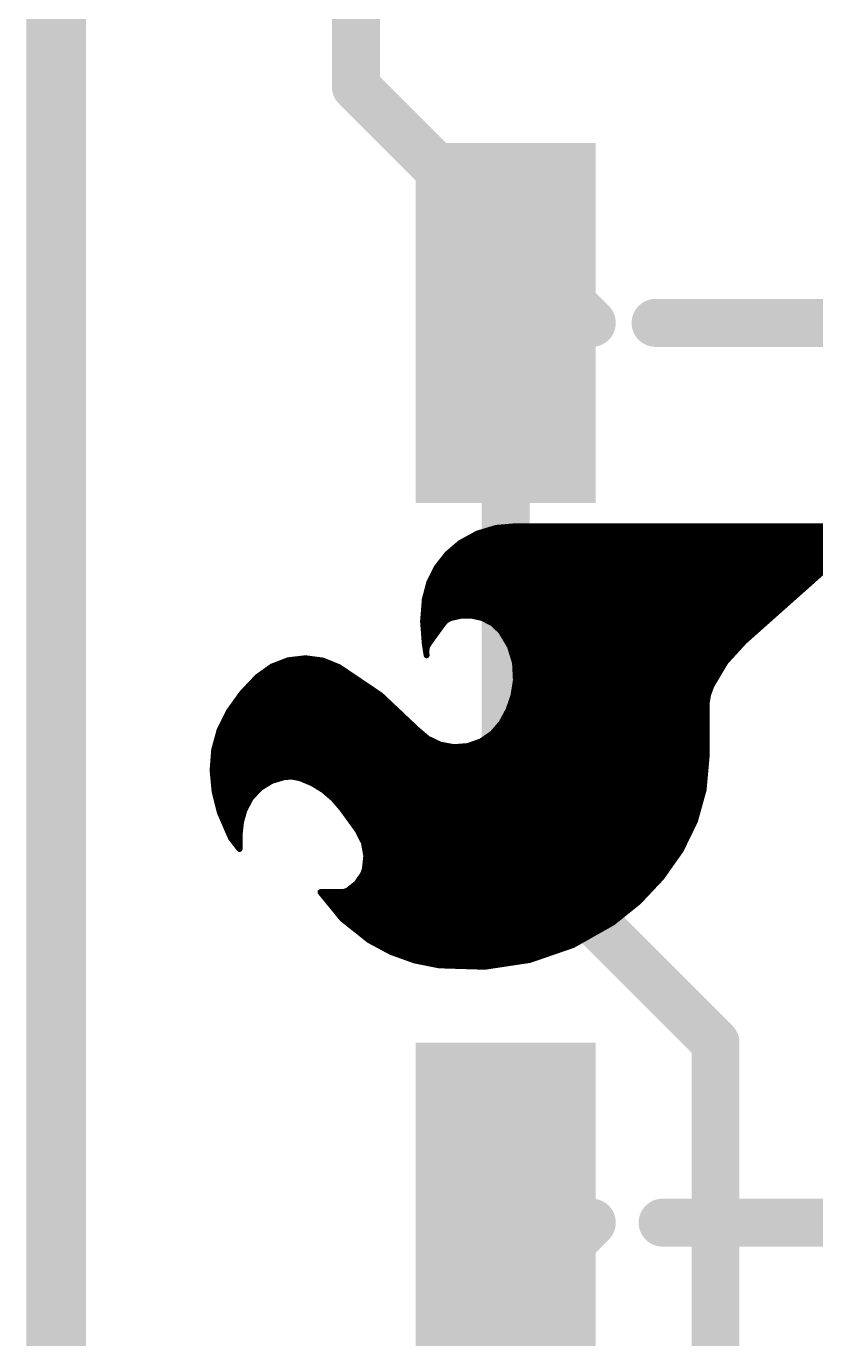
# Model space of a CAD drawing. Extents: x -3.8 to 20.4, y -11.4 to 31.9.
# Drawn here: x -0.13 to 3.22, y 14.75 to 20.31 of the extents above; entities that cross this region are included whole.
import ezdxf

# ---------------------------------------------------------------- set-up
doc = ezdxf.new("R2010")
doc.units = 0
for name, color, linetype in [('1', 12, 'CONTINUOUS'), ('16', 132, 'CONTINUOUS'), ('20', 53, 'CONTINUOUS'), ('21', 41, 'CONTINUOUS'), ('22', 40, 'CONTINUOUS'), ('51', 53, 'CONTINUOUS')]:
    doc.layers.add(name, color=color, linetype=linetype)

# ---------------------------------------------------------------- blocks, each defined once
blk = doc.blocks.new('RECT')
blk.add_solid([(-0.5, -0.5), (0.5, -0.5), (-0.5, 0.5), (0.5, 0.5)])

msp = doc.modelspace()

# ---------------------------------------------------------------- linework, layer by layer
at = {"layer": '1', "const_width": 0.2032}
for points in [[(0, 0), (0, 31.75)], [(1.905, 16.891), (1.905, 19.05)], [(2.794, 16.002), (1.905, 16.891)], [(2.794, 14.224), (2.794, 16.002)]]:
    msp.add_lwpolyline(points, dxfattribs=at)
at = {"layer": '1', "const_width": 0.1016}
for points in [[(1.9558, 19.05, 1), (1.8542, 19.05)], [(1.9409, 16.9269, 1), (1.8691, 16.8551)], [(1.8542, 16.891, 1), (1.9558, 16.891)], [(2.8448, 16.002, 1), (2.7432, 16.002)], [(2.7581, 15.9661, 1), (2.8299, 16.0379)]]:
    msp.add_lwpolyline(points, format="xyb", dxfattribs=at)
at = {"layer": '16', "const_width": 0.2032}
msp.add_lwpolyline([(0, 0), (0, 31.75)], dxfattribs=at)
at = {"layer": '20', "const_width": 0.254}
msp.add_lwpolyline([(0, 31.75), (0, 0)], dxfattribs=at)
at = {"layer": '21', "const_width": 0.2032}
for points in [[(1.27, 20.05), (1.27, 23.13)], [(5.05, 19.05), (2.54, 19.05)], [(2.57, 15.24), (5.05, 15.24)]]:
    msp.add_lwpolyline(points, dxfattribs=at)
at = {"layer": '21'}
for points, const_width in [([(3.81, 20.32, 1), (3.81, 22.86, 1), (3.81, 20.32)], 0.2032), ([(1.2192, 20.05, 1), (1.3208, 20.05)], 0.1016), ([(2.54, 19.1008, 1), (2.54, 18.9992)], 0.1016), ([(2.57, 15.2908, 1), (2.57, 15.1892)], 0.1016)]:
    msp.add_lwpolyline(points, format="xyb", dxfattribs=dict(at, const_width=const_width))
at = {"layer": '22', "const_width": 0.0254}
for points in [[(1.7852, 18.1579), (1.8651, 18.1819)], [(1.7955, 18.161), (3.4332, 18.161)], [(1.8651, 18.1819), (1.9482, 18.1889)], [(1.9183, 18.1864), (3.4618, 18.1864)], [(1.9482, 18.1889), (3.4646, 18.1889)], [(3.4646, 18.1889), (2.9159, 17.7013)], [(1.657, 18.0708), (1.712, 18.1178)], [(1.7031, 18.1102), (3.376, 18.1102)], [(1.712, 18.1178), (1.7852, 18.1579)], [(1.7445, 18.1356), (3.4046, 18.1356)], [(1.6126, 18.0138), (1.657, 18.0708)], [(1.6481, 18.0594), (3.3189, 18.0594)], [(1.6734, 18.0848), (3.3475, 18.0848)], [(1.5805, 17.949), (1.6126, 18.0138)], [(1.61, 18.0086), (3.2617, 18.0086)], [(1.6283, 18.034), (3.2903, 18.034)], [(1.5621, 17.8791), (1.5805, 17.949)], [(1.5849, 17.9578), (3.2045, 17.9578)], [(1.5974, 17.9832), (3.2331, 17.9832)], [(1.5694, 17.907), (3.1474, 17.907)], [(1.5761, 17.9324), (3.176, 17.9324)], [(1.5548, 17.7851), (1.5621, 17.8791)], [(1.5583, 17.8308), (3.0616, 17.8308)], [(1.5603, 17.8562), (3.0902, 17.8562)], [(1.5628, 17.8816), (3.1188, 17.8816)], [(1.5621, 17.6911), (1.5548, 17.7851)], [(1.5552, 17.78), (1.6432, 17.78)], [(1.5563, 17.8054), (1.6942, 17.8054)], [(1.6408, 17.7775), (1.5799, 17.6936)], [(1.6542, 17.7913), (1.6408, 17.7775)], [(1.6713, 17.8003), (1.6542, 17.7913)], [(1.7158, 17.8102), (1.6713, 17.8003)], [(1.7614, 17.8102), (1.7158, 17.8102)], [(1.8059, 17.8003), (1.7614, 17.8102)], [(1.783, 17.8054), (3.033, 17.8054)], [(1.8494, 17.7781), (1.8059, 17.8003)], [(1.8456, 17.78), (3.0045, 17.78)], [(1.8847, 17.7444), (1.8494, 17.7781)], [(1.5571, 17.7546), (1.6242, 17.7546)], [(1.5591, 17.7292), (1.6057, 17.7292)], [(1.874, 17.7546), (2.9759, 17.7546)], [(1.9229, 17.681), (1.8847, 17.7444)], [(1.8939, 17.7292), (2.9473, 17.7292)], [(1.5611, 17.7038), (1.5873, 17.7038)], [(1.5697, 17.6428), (1.5621, 17.6911)], [(1.5641, 17.6784), (1.5717, 17.6784)], [(1.5715, 17.6779), (1.568, 17.6605)], [(1.568, 17.6605), (1.5697, 17.6428)], [(1.5799, 17.6936), (1.5715, 17.6779)], [(1.9092, 17.7038), (2.9187, 17.7038)], [(1.9445, 17.6102), (1.9229, 17.681)], [(1.9237, 17.6784), (2.8949, 17.6784)], [(2.9159, 17.7013), (2.8364, 17.6145)], [(0.9138, 17.5945), (0.983, 17.6213)], [(0.983, 17.6213), (1.0567, 17.6299)], [(1.0368, 17.6276), (1.0738, 17.6276)], [(1.0567, 17.6299), (1.1302, 17.62)], [(1.1302, 17.62), (1.1989, 17.592)], [(1.5681, 17.653), (1.5687, 17.653)], [(1.9315, 17.653), (2.8717, 17.653)], [(1.9392, 17.6276), (2.8484, 17.6276)], [(1.9482, 17.5362), (1.9445, 17.6102)], [(2.8364, 17.6145), (2.7762, 17.5133)], [(0.7875, 17.4818), (0.8534, 17.5514)], [(0.8534, 17.5514), (0.9138, 17.5945)], [(0.8534, 17.5514), (1.2591, 17.5514)], [(0.8889, 17.5768), (1.2214, 17.5768)], [(0.9336, 17.6022), (1.1738, 17.6022)], [(1.1989, 17.592), (1.3747, 17.4734)], [(1.9449, 17.6022), (2.8291, 17.6022)], [(1.9462, 17.5768), (2.814, 17.5768)], [(1.9474, 17.5514), (2.7989, 17.5514)], [(0.8053, 17.5006), (1.3344, 17.5006)], [(0.8294, 17.526), (1.2967, 17.526)], [(1.9381, 17.4729), (1.9482, 17.5362)], [(1.9425, 17.5006), (2.7716, 17.5006)], [(1.9466, 17.526), (2.7838, 17.526)], [(2.7762, 17.5133), (2.7627, 17.4761)], [(0.7315, 17.4041), (0.7875, 17.4818)], [(0.7645, 17.4498), (1.3998, 17.4498)], [(0.7828, 17.4752), (1.372, 17.4752)], [(1.3747, 17.4734), (1.5291, 17.3279)], [(1.9176, 17.4122), (1.9381, 17.4729)], [(1.9303, 17.4498), (2.7581, 17.4498)], [(1.9385, 17.4752), (2.7626, 17.4752)], [(2.7627, 17.4761), (2.7559, 17.4371)], [(0.6927, 17.3261), (0.7315, 17.4041)], [(0.729, 17.399), (1.4537, 17.399)], [(0.7461, 17.4244), (1.4267, 17.4244)], [(1.8872, 17.3558), (1.9176, 17.4122)], [(1.9105, 17.399), (2.7559, 17.399)], [(1.9217, 17.4244), (2.7559, 17.4244)], [(2.7559, 17.4371), (2.7559, 17.2085)], [(0.7037, 17.3482), (1.5076, 17.3482)], [(0.7163, 17.3736), (1.4806, 17.3736)], [(1.5291, 17.3279), (1.574, 17.2896)], [(1.8487, 17.311), (1.8872, 17.3558)], [(1.8807, 17.3482), (2.7559, 17.3482)], [(1.8968, 17.3736), (2.7559, 17.3736)], [(0.6695, 17.2421), (0.6927, 17.3261)], [(0.6778, 17.272), (1.6109, 17.272)], [(0.6848, 17.2974), (1.5649, 17.2974)], [(0.6918, 17.3228), (1.5351, 17.3228)], [(1.574, 17.2896), (1.6274, 17.2641)], [(1.7443, 17.258), (1.8, 17.2776)], [(1.7841, 17.272), (2.7559, 17.272)], [(1.8, 17.2776), (1.8487, 17.311)], [(1.8289, 17.2974), (2.7559, 17.2974)], [(1.8589, 17.3228), (2.7559, 17.3228)], [(0.6629, 17.1552), (0.6695, 17.2421)], [(0.6679, 17.2212), (2.7559, 17.2212)], [(0.6708, 17.2466), (2.7559, 17.2466)], [(1.6274, 17.2641), (1.6854, 17.2534)], [(1.6854, 17.2534), (1.7443, 17.258)], [(0.6641, 17.1704), (2.7524, 17.1704)], [(0.666, 17.1958), (2.7547, 17.1958)], [(2.7559, 17.2085), (2.7435, 17.0722)], [(0.6714, 17.0651), (0.6629, 17.1552)], [(0.6639, 17.145), (2.7501, 17.145)], [(0.6663, 17.1196), (0.9425, 17.1196)], [(0.9127, 17.1106), (0.8638, 17.0803)], [(0.9677, 17.1272), (0.9127, 17.1106)], [(1.0011, 17.1286), (0.9677, 17.1272)], [(1.0338, 17.1221), (1.0011, 17.1286)], [(1.0853, 17.1006), (1.0338, 17.1221)], [(1.0398, 17.1196), (2.7478, 17.1196)], [(0.6687, 17.0942), (0.8863, 17.0942)], [(0.6711, 17.0688), (0.8531, 17.0688)], [(0.6934, 16.9774), (0.6714, 17.0651)], [(0.8638, 17.0803), (0.8246, 17.0383)], [(1.1328, 17.0713), (1.0853, 17.1006)], [(1.0957, 17.0942), (2.7455, 17.0942)], [(1.1752, 17.035), (1.1328, 17.0713)], [(1.1357, 17.0688), (2.7426, 17.0688)], [(2.7435, 17.0722), (2.7067, 16.9403)], [(0.6769, 17.0434), (0.8294, 17.0434)], [(0.6832, 17.018), (0.8138, 17.018)], [(0.8246, 17.0383), (0.7976, 16.9875)], [(1.1654, 17.0434), (2.7355, 17.0434)], [(1.2116, 16.9926), (1.1752, 17.035)], [(1.1898, 17.018), (2.7284, 17.018)], [(0.6896, 16.9926), (0.8003, 16.9926)], [(0.7036, 16.9545), (0.6934, 16.9774)], [(0.6979, 16.9672), (0.7919, 16.9672)], [(0.7188, 16.9189), (0.7036, 16.9545)], [(0.709, 16.9418), (0.7847, 16.9418)], [(0.7976, 16.9875), (0.7831, 16.9363)], [(1.2776, 16.9012), (1.2116, 16.9926)], [(1.2116, 16.9926), (2.7213, 16.9926)], [(1.2299, 16.9672), (2.7142, 16.9672)], [(1.2483, 16.9418), (2.7071, 16.9418)], [(2.7067, 16.9403), (2.6467, 16.8173)], [(0.7409, 16.8685), (0.7188, 16.9189)], [(0.7199, 16.9164), (0.7809, 16.9164)], [(0.731, 16.891), (0.7781, 16.891)], [(0.7831, 16.9363), (0.7772, 16.8834)], [(0.7772, 16.8834), (0.7772, 16.8224)], [(1.2666, 16.9164), (2.695, 16.9164)], [(1.3038, 16.8499), (1.2776, 16.9012)], [(1.2828, 16.891), (2.6826, 16.891)], [(0.7747, 16.825), (0.7409, 16.8685)], [(0.7431, 16.8656), (0.7772, 16.8656)], [(0.7629, 16.8402), (0.7772, 16.8402)], [(1.2958, 16.8656), (2.6703, 16.8656)], [(1.3142, 16.7933), (1.3038, 16.8499)], [(1.3056, 16.8402), (2.6579, 16.8402)], [(0.7772, 16.8225), (0.7747, 16.825)], [(0.7772, 16.8224), (0.7772, 16.8225)], [(1.3081, 16.7361), (1.3142, 16.7933)], [(1.3103, 16.8148), (2.6449, 16.8148)], [(1.3138, 16.7894), (2.627, 16.7894)], [(2.6467, 16.8173), (2.565, 16.7016)], [(1.2737, 16.6769), (1.3005, 16.7157)], [(1.3005, 16.7157), (1.3081, 16.7361)], [(1.3084, 16.7386), (2.5911, 16.7386)], [(1.3111, 16.764), (2.6091, 16.764)], [(1.237, 16.6472), (1.2737, 16.6769)], [(1.2558, 16.6624), (2.5281, 16.6624)], [(1.2812, 16.6878), (2.552, 16.6878)], [(1.2988, 16.7132), (2.5732, 16.7132)], [(2.565, 16.7016), (2.4678, 16.5984)], [(1.2122, 16.5269), (1.1201, 16.6395)], [(1.1201, 16.6395), (1.209, 16.6395)], [(1.1221, 16.637), (2.5041, 16.637)], [(1.1429, 16.6116), (2.4802, 16.6116)], [(1.209, 16.6395), (1.2235, 16.6415)], [(1.2235, 16.6415), (1.237, 16.6472)], [(1.1637, 16.5862), (2.4525, 16.5862)], [(1.1845, 16.5608), (2.4207, 16.5608)], [(2.4678, 16.5984), (2.3571, 16.51)], [(1.2053, 16.5354), (2.3889, 16.5354)], [(1.3259, 16.4363), (1.2122, 16.5269)], [(1.2334, 16.51), (2.3571, 16.51)], [(2.3571, 16.51), (2.189, 16.4153)], [(1.2653, 16.4846), (2.312, 16.4846)], [(1.2972, 16.4592), (2.2669, 16.4592)], [(1.4193, 16.3862), (1.3259, 16.4363)], [(1.3306, 16.4338), (2.2218, 16.4338)], [(1.3779, 16.4084), (2.1689, 16.4084)], [(1.5191, 16.3504), (1.4193, 16.3862)], [(1.4281, 16.383), (2.0952, 16.383)], [(2.189, 16.4153), (2.0066, 16.3525)], [(1.4989, 16.3576), (2.0214, 16.3576)], [(1.6231, 16.3297), (1.5191, 16.3504)], [(1.6105, 16.3322), (1.8723, 16.3322)], [(1.8159, 16.3237), (1.6231, 16.3297)], [(2.0066, 16.3525), (1.8159, 16.3237)]]:
    msp.add_lwpolyline(points, dxfattribs=at)
at = {"layer": '22', "const_width": 0.0127}
for points in [[(1.7955, 18.1674, 1), (1.7955, 18.1547)], [(1.8645, 18.1883, 1), (1.8656, 18.1756)], [(1.8669, 18.1759, 1), (1.8632, 18.188)], [(1.9183, 18.1928, 1), (1.9183, 18.1801)], [(1.9482, 18.1953, 1), (1.9482, 18.1825)], [(1.9487, 18.1826, 1), (1.9477, 18.1952)], [(1.7031, 18.1166, 1), (1.7031, 18.1039)], [(1.7089, 18.1234, 1), (1.7151, 18.1122)], [(1.7161, 18.113, 1), (1.7079, 18.1226)], [(1.7445, 18.142, 1), (1.7445, 18.1292)], [(1.7833, 18.164, 1), (1.787, 18.1518)], [(1.7882, 18.1523, 1), (1.7821, 18.1635)], [(1.6481, 18.0658, 1), (1.6481, 18.053)], [(1.6529, 18.0757, 1), (1.6611, 18.066)], [(1.662, 18.0669, 1), (1.652, 18.0747)], [(1.6734, 18.0912, 1), (1.6734, 18.0785)], [(1.61, 18.015, 1), (1.61, 18.0023)], [(1.6076, 18.0177, 1), (1.6176, 18.0099)], [(1.6183, 18.011, 1), (1.6069, 18.0166)], [(1.6283, 18.0404, 1), (1.6283, 18.0277)], [(1.5748, 17.9518, 1), (1.5862, 17.9462)], [(1.5867, 17.9474, 1), (1.5744, 17.9506)], [(1.5849, 17.9642, 1), (1.5849, 17.9515)], [(1.5974, 17.9896, 1), (1.5974, 17.9768)], [(3.2045, 17.9515, 1), (3.2045, 17.9642)], [(1.5694, 17.9134, 1), (1.5694, 17.9006)], [(1.5761, 17.9388, 1), (1.5761, 17.9261)], [(3.1474, 17.9006, 1), (3.1474, 17.9134)], [(3.176, 17.9261, 1), (3.176, 17.9388)], [(1.5583, 17.8372, 1), (1.5583, 17.8244)], [(1.5603, 17.8626, 1), (1.5603, 17.8498)], [(1.5684, 17.8786, 1), (1.5558, 17.8796)], [(1.556, 17.8807, 1), (1.5682, 17.8775)], [(1.5628, 17.888, 1), (1.5628, 17.8753)], [(3.0616, 17.8244, 1), (3.0616, 17.8372)], [(3.0902, 17.8498, 1), (3.0902, 17.8626)], [(3.1188, 17.8753, 1), (3.1188, 17.888)], [(1.5611, 17.7856, 1), (1.5484, 17.7846)], [(1.5484, 17.7856, 1), (1.5611, 17.7846)], [(1.5552, 17.7864, 1), (1.5552, 17.7736)], [(1.5563, 17.8118, 1), (1.5563, 17.7991)], [(1.6363, 17.7819, 1), (1.6453, 17.7731)], [(1.6459, 17.7738, 1), (1.6357, 17.7812)], [(1.6432, 17.7736, 1), (1.6432, 17.7864)], [(1.6513, 17.7969, 1), (1.6572, 17.7857)], [(1.6588, 17.7869, 1), (1.6497, 17.7957)], [(1.6699, 17.8065, 1), (1.6727, 17.7941)], [(1.6743, 17.7947, 1), (1.6683, 17.8059)], [(1.6942, 17.7991, 1), (1.6942, 17.8118)], [(1.7158, 17.8166, 1), (1.7158, 17.8039)], [(1.7172, 17.804, 1), (1.7144, 17.8164)], [(1.7628, 17.8164, 1), (1.76, 17.804)], [(1.7614, 17.8039, 1), (1.7614, 17.8166)], [(1.783, 17.8118, 1), (1.783, 17.7991)], [(1.8088, 17.806, 1), (1.803, 17.7946)], [(1.8045, 17.7941, 1), (1.8073, 17.8065)], [(1.8456, 17.7864, 1), (1.8456, 17.7736)], [(1.8537, 17.7827, 1), (1.845, 17.7735)], [(1.8465, 17.7724, 1), (1.8522, 17.7837)], [(3.0045, 17.7736, 1), (3.0045, 17.7864)], [(3.033, 17.7991, 1), (3.033, 17.8118)], [(1.5571, 17.761, 1), (1.5571, 17.7482)], [(1.5591, 17.7356, 1), (1.5591, 17.7229)], [(1.6057, 17.7229, 1), (1.6057, 17.7356)], [(1.6242, 17.7482, 1), (1.6242, 17.761)], [(1.874, 17.761, 1), (1.874, 17.7482)], [(1.8901, 17.7477, 1), (1.8793, 17.7411)], [(1.8803, 17.7398, 1), (1.8891, 17.749)], [(1.8939, 17.7356, 1), (1.8939, 17.7229)], [(2.9473, 17.7229, 1), (2.9473, 17.7356)], [(2.9759, 17.7482, 1), (2.9759, 17.761)], [(1.5611, 17.7102, 1), (1.5611, 17.6974)], [(1.5684, 17.6921, 1), (1.5558, 17.6901)], [(1.5558, 17.6906, 1), (1.5684, 17.6916)], [(1.5641, 17.6848, 1), (1.5641, 17.672)], [(1.5743, 17.6611, 1), (1.5617, 17.6599)], [(1.5659, 17.6809, 1), (1.5771, 17.6749)], [(1.5777, 17.6767, 1), (1.5653, 17.6792)], [(1.5717, 17.672, 1), (1.5717, 17.6848)], [(1.5748, 17.6973, 1), (1.585, 17.6899)], [(1.5855, 17.6906, 1), (1.5743, 17.6966)], [(1.5873, 17.6974, 1), (1.5873, 17.7102)], [(1.9092, 17.7102, 1), (1.9092, 17.6974)], [(1.929, 17.6828, 1), (1.9168, 17.6791)], [(1.9237, 17.6848, 1), (1.9237, 17.672)], [(1.9175, 17.6777, 1), (1.9284, 17.6843)], [(2.8949, 17.672, 1), (2.8949, 17.6848)], [(2.9117, 17.706, 1), (2.9201, 17.6966)], [(2.9206, 17.697, 1), (2.9112, 17.7056)], [(2.9187, 17.6974, 1), (2.9187, 17.7102)], [(0.9822, 17.6276, 1), (0.9837, 17.615)], [(0.9853, 17.6153, 1), (0.9807, 17.6272)], [(1.0368, 17.634, 1), (1.0368, 17.6212)], [(1.0575, 17.6362, 1), (1.0558, 17.6236)], [(1.0574, 17.6236, 1), (1.0559, 17.6362)], [(1.0738, 17.6212, 1), (1.0738, 17.634)], [(1.1326, 17.6258, 1), (1.1278, 17.6141)], [(1.1293, 17.6137, 1), (1.131, 17.6263)], [(1.5618, 17.6618, 1), (1.5742, 17.6592)], [(1.5681, 17.6594, 1), (1.5681, 17.6467)], [(1.5634, 17.6418, 1), (1.576, 17.6438)], [(1.5634, 17.6422, 1), (1.576, 17.6434)], [(1.5687, 17.6467, 1), (1.5687, 17.6594)], [(1.9315, 17.6594, 1), (1.9315, 17.6467)], [(1.9392, 17.634, 1), (1.9392, 17.6212)], [(1.9509, 17.6105, 1), (1.9382, 17.6098)], [(1.9385, 17.6083, 1), (1.9506, 17.612)], [(2.8317, 17.6188, 1), (2.8411, 17.6102)], [(2.8418, 17.6112, 1), (2.8309, 17.6177)], [(2.8484, 17.6212, 1), (2.8484, 17.634)], [(2.8717, 17.6467, 1), (2.8717, 17.6594)], [(0.8534, 17.5578, 1), (0.8534, 17.545)], [(0.8497, 17.5566, 1), (0.8571, 17.5462)], [(0.858, 17.547, 1), (0.8488, 17.5558)], [(0.8889, 17.5832, 1), (0.8889, 17.5705)], [(0.9115, 17.6005, 1), (0.9161, 17.5886)], [(0.9175, 17.5894, 1), (0.9101, 17.5997)], [(0.9336, 17.6086, 1), (0.9336, 17.5958)], [(1.1738, 17.5958, 1), (1.1738, 17.6086)], [(1.2025, 17.5973, 1), (1.1953, 17.5867)], [(1.1965, 17.5861, 1), (1.2013, 17.5979)], [(1.2214, 17.5705, 1), (1.2214, 17.5832)], [(1.2591, 17.545, 1), (1.2591, 17.5578)], [(1.9449, 17.6086, 1), (1.9449, 17.5958)], [(1.9462, 17.5832, 1), (1.9462, 17.5705)], [(1.9474, 17.5578, 1), (1.9474, 17.545)], [(2.7989, 17.545, 1), (2.7989, 17.5578)], [(2.814, 17.5705, 1), (2.814, 17.5832)], [(2.8291, 17.5958, 1), (2.8291, 17.6086)], [(0.8053, 17.507, 1), (0.8053, 17.4943)], [(0.8294, 17.5324, 1), (0.8294, 17.5196)], [(1.2967, 17.5196, 1), (1.2967, 17.5324)], [(1.3344, 17.4943, 1), (1.3344, 17.507)], [(1.9425, 17.507, 1), (1.9425, 17.4943)], [(1.9466, 17.5324, 1), (1.9466, 17.5196)], [(1.9545, 17.5352, 1), (1.9419, 17.5372)], [(1.9419, 17.5359, 1), (1.9545, 17.5365)], [(2.7707, 17.5165, 1), (2.7817, 17.5101)], [(2.7822, 17.5111, 1), (2.7702, 17.5155)], [(2.7716, 17.4943, 1), (2.7716, 17.507)], [(2.7838, 17.5196, 1), (2.7838, 17.5324)], [(0.7645, 17.4562, 1), (0.7645, 17.4434)], [(0.7828, 17.4816, 1), (0.7828, 17.4688)], [(0.7829, 17.4862, 1), (0.7922, 17.4774)], [(0.7927, 17.4781, 1), (0.7824, 17.4855)], [(1.3791, 17.478, 1), (1.3704, 17.4688)], [(1.3712, 17.4681, 1), (1.3783, 17.4786)], [(1.372, 17.4688, 1), (1.372, 17.4816)], [(1.3998, 17.4434, 1), (1.3998, 17.4562)], [(1.9303, 17.4562, 1), (1.9303, 17.4434)], [(1.9319, 17.4739, 1), (1.9444, 17.4719)], [(1.9441, 17.4709, 1), (1.9321, 17.4749)], [(1.9385, 17.4816, 1), (1.9385, 17.4688)], [(2.769, 17.475, 1), (2.7565, 17.4772)], [(2.7568, 17.4782, 1), (2.7687, 17.4739)], [(2.7581, 17.4434, 1), (2.7581, 17.4562)], [(2.7626, 17.4688, 1), (2.7626, 17.4816)], [(0.729, 17.4054, 1), (0.729, 17.3926)], [(0.7263, 17.4078, 1), (0.7367, 17.4004)], [(0.7372, 17.4013, 1), (0.7258, 17.4069)], [(0.7461, 17.4308, 1), (0.7461, 17.4181)], [(1.4267, 17.4181, 1), (1.4267, 17.4308)], [(1.4537, 17.3926, 1), (1.4537, 17.4054)], [(1.9105, 17.4054, 1), (1.9105, 17.3926)], [(1.9116, 17.4142, 1), (1.9236, 17.4102)], [(1.9232, 17.4092, 1), (1.912, 17.4152)], [(1.9217, 17.4308, 1), (1.9217, 17.4181)], [(2.7496, 17.4382, 1), (2.7622, 17.436)], [(2.7622, 17.4371, 1), (2.7496, 17.4371)], [(2.7559, 17.4181, 1), (2.7559, 17.4308)], [(2.7559, 17.3926, 1), (2.7559, 17.4054)], [(0.7037, 17.3546, 1), (0.7037, 17.3419)], [(0.7163, 17.38, 1), (0.7163, 17.3672)], [(1.4806, 17.3672, 1), (1.4806, 17.38)], [(1.5076, 17.3419, 1), (1.5076, 17.3546)], [(1.5332, 17.3327, 1), (1.525, 17.3231)], [(1.8807, 17.3546, 1), (1.8807, 17.3419)], [(1.8816, 17.3588, 1), (1.8928, 17.3528)], [(1.892, 17.3517, 1), (1.8824, 17.3599)], [(1.8968, 17.38, 1), (1.8968, 17.3672)], [(2.7559, 17.3672, 1), (2.7559, 17.38)], [(2.7559, 17.3419, 1), (2.7559, 17.3546)], [(0.6778, 17.2784, 1), (0.6778, 17.2657)], [(0.6848, 17.3038, 1), (0.6848, 17.291)], [(0.6918, 17.3292, 1), (0.6918, 17.3164)], [(0.687, 17.3289, 1), (0.6984, 17.3233)], [(0.6988, 17.3244, 1), (0.6866, 17.3278)], [(1.5247, 17.3233, 1), (1.5335, 17.3325)], [(1.5351, 17.3164, 1), (1.5351, 17.3292)], [(1.5649, 17.291, 1), (1.5649, 17.3038)], [(1.5768, 17.2953, 1), (1.5713, 17.2838)], [(1.5699, 17.2847, 1), (1.5782, 17.2944)], [(1.6109, 17.2657, 1), (1.6109, 17.2784)], [(1.7841, 17.2784, 1), (1.7841, 17.2657)], [(1.7964, 17.2828, 1), (1.8036, 17.2724)], [(1.8021, 17.2716, 1), (1.7979, 17.2836)], [(1.8289, 17.3038, 1), (1.8289, 17.291)], [(1.8439, 17.3151, 1), (1.8536, 17.3068)], [(1.8523, 17.3057, 1), (1.8452, 17.3162)], [(1.8589, 17.3292, 1), (1.8589, 17.3164)], [(2.7559, 17.3164, 1), (2.7559, 17.3292)], [(2.7559, 17.291, 1), (2.7559, 17.3038)], [(2.7559, 17.2657, 1), (2.7559, 17.2784)], [(0.6679, 17.2276, 1), (0.6679, 17.2148)], [(0.6759, 17.2416, 1), (0.6632, 17.2426)], [(0.6634, 17.2438, 1), (0.6756, 17.2404)], [(0.6708, 17.253, 1), (0.6708, 17.2402)], [(1.6285, 17.2704, 1), (1.6262, 17.2579)], [(1.6246, 17.2584, 1), (1.6301, 17.2699)], [(1.6849, 17.2597, 1), (1.6859, 17.247)], [(1.6843, 17.2471, 1), (1.6866, 17.2596)], [(1.7422, 17.2639, 1), (1.7464, 17.252)], [(1.7448, 17.2516, 1), (1.7438, 17.2643)], [(2.7559, 17.2402, 1), (2.7559, 17.253)], [(2.7559, 17.2148, 1), (2.7559, 17.2276)], [(0.6641, 17.1768, 1), (0.6641, 17.164)], [(0.666, 17.2022, 1), (0.666, 17.1895)], [(2.7622, 17.2079, 1), (2.7496, 17.2091)], [(2.7496, 17.2085, 1), (2.7622, 17.2085)], [(2.7524, 17.164, 1), (2.7524, 17.1768)], [(2.7547, 17.1895, 1), (2.7547, 17.2022)], [(0.6692, 17.1558, 1), (0.6566, 17.1546)], [(0.6566, 17.1557, 1), (0.6692, 17.1547)], [(0.6639, 17.1514, 1), (0.6639, 17.1386)], [(0.6663, 17.126, 1), (0.6663, 17.1133)], [(0.9108, 17.1167, 1), (0.9145, 17.1045)], [(0.916, 17.1052, 1), (0.9093, 17.116)], [(0.9425, 17.1133, 1), (0.9425, 17.126)], [(0.9674, 17.1335, 1), (0.968, 17.1209)], [(0.9695, 17.1211, 1), (0.9659, 17.1333)], [(1.0023, 17.1348, 1), (0.9998, 17.1224)], [(1.0013, 17.1223, 1), (1.0008, 17.135)], [(1.0362, 17.128, 1), (1.0314, 17.1162)], [(1.0326, 17.1159, 1), (1.035, 17.1283)], [(1.0398, 17.126, 1), (1.0398, 17.1133)], [(2.7478, 17.1133, 1), (2.7478, 17.126)], [(2.7501, 17.1386, 1), (2.7501, 17.1514)], [(0.6687, 17.1006, 1), (0.6687, 17.0878)], [(0.6711, 17.0752, 1), (0.6711, 17.0624)], [(0.6776, 17.0667, 1), (0.6653, 17.0636)], [(0.6651, 17.0645, 1), (0.6778, 17.0658)], [(0.8531, 17.0624, 1), (0.8531, 17.0752)], [(0.8605, 17.0856, 1), (0.8672, 17.0749)], [(0.8685, 17.0759, 1), (0.8592, 17.0846)], [(0.8863, 17.0878, 1), (0.8863, 17.1006)], [(1.0886, 17.106, 1), (1.082, 17.0952)], [(1.0829, 17.0948, 1), (1.0878, 17.1065)], [(1.0957, 17.1006, 1), (1.0957, 17.0878)], [(1.1369, 17.0761, 1), (1.1287, 17.0665)], [(1.1357, 17.0752, 1), (1.1357, 17.0624)], [(1.1295, 17.0659, 1), (1.1361, 17.0767)], [(2.7372, 17.0728, 1), (2.7498, 17.0716)], [(2.7496, 17.0705, 1), (2.7374, 17.0739)], [(2.7426, 17.0624, 1), (2.7426, 17.0752)], [(2.7455, 17.0878, 1), (2.7455, 17.1006)], [(0.6769, 17.0498, 1), (0.6769, 17.0371)], [(0.6832, 17.0244, 1), (0.6832, 17.0116)], [(0.8138, 17.0116, 1), (0.8138, 17.0244)], [(0.8199, 17.0426, 1), (0.8292, 17.0339)], [(0.8302, 17.0353, 1), (0.819, 17.0412)], [(0.8294, 17.0371, 1), (0.8294, 17.0498)], [(1.1654, 17.0498, 1), (1.1654, 17.0371)], [(1.18, 17.0391, 1), (1.1704, 17.0308)], [(1.1711, 17.0301, 1), (1.1793, 17.0398)], [(1.1898, 17.0244, 1), (1.1898, 17.0116)], [(2.7284, 17.0116, 1), (2.7284, 17.0244)], [(2.7355, 17.0371, 1), (2.7355, 17.0498)], [(0.6896, 16.999, 1), (0.6896, 16.9862)], [(0.6992, 16.98, 1), (0.6876, 16.9748)], [(0.6872, 16.9759, 1), (0.6996, 16.9789)], [(0.6979, 16.9736, 1), (0.6979, 16.9609)], [(0.7094, 16.957, 1), (0.6978, 16.952)], [(0.6978, 16.9519, 1), (0.7094, 16.9571)], [(0.709, 16.9482, 1), (0.709, 16.9354)], [(0.7847, 16.9354, 1), (0.7847, 16.9482)], [(0.792, 16.9905, 1), (0.8032, 16.9845)], [(0.8037, 16.9858, 1), (0.7915, 16.9892)], [(0.7919, 16.9609, 1), (0.7919, 16.9736)], [(0.8003, 16.9862, 1), (0.8003, 16.999)], [(1.2167, 16.9963, 1), (1.2065, 16.9889)], [(1.2116, 16.999, 1), (1.2116, 16.9862)], [(1.2068, 16.9885, 1), (1.2164, 16.9967)], [(1.2299, 16.9736, 1), (1.2299, 16.9609)], [(1.2483, 16.9482, 1), (1.2483, 16.9354)], [(2.7124, 16.9376, 1), (2.701, 16.9431)], [(2.7071, 16.9354, 1), (2.7071, 16.9482)], [(2.7142, 16.9609, 1), (2.7142, 16.9736)], [(2.7213, 16.9862, 1), (2.7213, 16.999)], [(0.7246, 16.9214, 1), (0.713, 16.9164)], [(0.713, 16.9164, 1), (0.7246, 16.9214)], [(0.7199, 16.9228, 1), (0.7199, 16.91)], [(0.731, 16.8974, 1), (0.731, 16.8847)], [(0.7835, 16.8834, 1), (0.7709, 16.8834)], [(0.7894, 16.9356, 1), (0.7768, 16.937)], [(0.777, 16.938, 1), (0.7892, 16.9346)], [(0.7781, 16.8847, 1), (0.7781, 16.8974)], [(0.7809, 16.91, 1), (0.7809, 16.9228)], [(1.2666, 16.9228, 1), (1.2666, 16.91)], [(1.2833, 16.9041, 1), (1.2719, 16.8983)], [(1.2725, 16.8975, 1), (1.2827, 16.9049)], [(1.2828, 16.8974, 1), (1.2828, 16.8847)], [(2.6826, 16.8847, 1), (2.6826, 16.8974)], [(2.695, 16.91, 1), (2.695, 16.9228)], [(2.7006, 16.942, 1), (2.7128, 16.9386)], [(0.7459, 16.8724, 1), (0.7359, 16.8646)], [(0.7351, 16.8659, 1), (0.7467, 16.871)], [(0.7431, 16.872, 1), (0.7431, 16.8592)], [(0.7629, 16.8466, 1), (0.7629, 16.8338)], [(0.7709, 16.8841, 1), (0.7835, 16.8827)], [(0.7772, 16.8592, 1), (0.7772, 16.872)], [(0.7772, 16.8338, 1), (0.7772, 16.8466)], [(1.2958, 16.872, 1), (1.2958, 16.8592)], [(1.31, 16.8511, 1), (1.2975, 16.8488)], [(1.2981, 16.847, 1), (1.3094, 16.8528)], [(1.3056, 16.8466, 1), (1.3056, 16.8338)], [(2.6579, 16.8338, 1), (2.6579, 16.8466)], [(2.6703, 16.8592, 1), (2.6703, 16.872)], [(0.7792, 16.8295, 1), (0.7702, 16.8205)], [(0.7697, 16.8211, 1), (0.7797, 16.8289)], [(0.7835, 16.8225, 1), (0.7709, 16.8225)], [(0.7709, 16.8224, 1), (0.7835, 16.8224)], [(0.7709, 16.8224, 1), (0.7835, 16.8224)], [(0.7727, 16.818, 1), (0.7817, 16.827)], [(1.3103, 16.8212, 1), (1.3103, 16.8085)], [(1.3138, 16.7958, 1), (1.3138, 16.783)], [(1.3206, 16.7927, 1), (1.3079, 16.794)], [(1.308, 16.7922, 1), (1.3205, 16.7945)], [(2.627, 16.783, 1), (2.627, 16.7958)], [(2.641, 16.8201, 1), (2.6524, 16.8145)], [(2.6519, 16.8136, 1), (2.6415, 16.821)], [(2.6449, 16.8085, 1), (2.6449, 16.8212)], [(1.3057, 16.7121, 1), (1.2953, 16.7193)], [(1.3018, 16.7368, 1), (1.3144, 16.7354)], [(1.3084, 16.745, 1), (1.3084, 16.7323)], [(1.3141, 16.7339, 1), (1.3021, 16.7383)], [(1.3111, 16.7704, 1), (1.3111, 16.7576)], [(2.5911, 16.7323, 1), (2.5911, 16.745)], [(2.6091, 16.7576, 1), (2.6091, 16.7704)], [(1.2558, 16.6688, 1), (1.2558, 16.6561)], [(1.2685, 16.6805, 1), (1.2789, 16.6733)], [(1.2777, 16.6719, 1), (1.2697, 16.6818)], [(1.2812, 16.6942, 1), (1.2812, 16.6814)], [(1.2988, 16.7196, 1), (1.2988, 16.7068)], [(1.2945, 16.7179, 1), (1.3065, 16.7135)], [(2.5281, 16.6561, 1), (2.5281, 16.6688)], [(2.552, 16.6814, 1), (2.552, 16.6942)], [(2.5598, 16.7052, 1), (2.5702, 16.6979)], [(2.5696, 16.6972, 1), (2.5603, 16.7059)], [(2.5732, 16.7068, 1), (2.5732, 16.7196)], [(1.1201, 16.6459, 1), (1.1201, 16.6332)], [(1.125, 16.6435, 1), (1.1152, 16.6355)], [(1.1221, 16.6434, 1), (1.1221, 16.6306)], [(1.1429, 16.618, 1), (1.1429, 16.6052)], [(1.2081, 16.6458, 1), (1.2099, 16.6332)], [(1.209, 16.6332, 1), (1.209, 16.6459)], [(1.221, 16.6473, 1), (1.226, 16.6356)], [(1.2244, 16.6352, 1), (1.2227, 16.6478)], [(1.233, 16.6521, 1), (1.241, 16.6423)], [(1.2395, 16.6414, 1), (1.2345, 16.653)], [(2.4802, 16.6052, 1), (2.4802, 16.618)], [(2.5041, 16.6306, 1), (2.5041, 16.6434)], [(1.1637, 16.5926, 1), (1.1637, 16.5799)], [(1.1845, 16.5672, 1), (1.1845, 16.5544)], [(2.4207, 16.5544, 1), (2.4207, 16.5672)], [(2.4525, 16.5799, 1), (2.4525, 16.5926)], [(2.4632, 16.6028, 1), (2.4724, 16.5941)], [(2.4718, 16.5935, 1), (2.4638, 16.6034)], [(1.2053, 16.5418, 1), (1.2053, 16.529)], [(1.2161, 16.5319, 1), (1.2082, 16.522)], [(1.2073, 16.5229, 1), (1.2171, 16.531)], [(1.2334, 16.5164, 1), (1.2334, 16.5037)], [(2.3531, 16.515, 1), (2.3611, 16.505)], [(2.3602, 16.5045, 1), (2.354, 16.5155)], [(2.3571, 16.5037, 1), (2.3571, 16.5164)], [(2.3889, 16.529, 1), (2.3889, 16.5418)], [(1.2653, 16.491, 1), (1.2653, 16.4782)], [(1.2972, 16.4656, 1), (1.2972, 16.4528)], [(2.2669, 16.4528, 1), (2.2669, 16.4656)], [(2.312, 16.4782, 1), (2.312, 16.491)], [(1.3289, 16.4419, 1), (1.3229, 16.4307)], [(1.3219, 16.4313, 1), (1.3299, 16.4413)], [(1.3306, 16.4402, 1), (1.3306, 16.4275)], [(1.3779, 16.4148, 1), (1.3779, 16.402)], [(1.4215, 16.3921, 1), (1.4172, 16.3802)], [(1.4163, 16.3806, 1), (1.4223, 16.3918)], [(1.4281, 16.3894, 1), (1.4281, 16.3766)], [(2.0952, 16.3766, 1), (2.0952, 16.3894)], [(2.1689, 16.402, 1), (2.1689, 16.4148)], [(2.1859, 16.4209, 1), (2.1921, 16.4098)], [(2.1911, 16.4093, 1), (2.187, 16.4213)], [(2.2218, 16.4275, 1), (2.2218, 16.4402)], [(1.4989, 16.364, 1), (1.4989, 16.3513)], [(1.5204, 16.3566, 1), (1.5179, 16.3441)], [(1.517, 16.3444, 1), (1.5213, 16.3563)], [(1.6105, 16.3386, 1), (1.6105, 16.3258)], [(1.6233, 16.336, 1), (1.6229, 16.3234)], [(1.6219, 16.3235, 1), (1.6243, 16.3359)], [(1.8723, 16.3258, 1), (1.8723, 16.3386)], [(2.0046, 16.3585, 1), (2.0087, 16.3465)], [(2.0076, 16.3462, 1), (2.0057, 16.3588)], [(2.0214, 16.3513, 1), (2.0214, 16.364)], [(1.815, 16.3299, 1), (1.8169, 16.3174)], [(1.8157, 16.3173, 1), (1.8161, 16.33)]]:
    msp.add_lwpolyline(points, format="xyb", dxfattribs=at)
at = {"layer": '51', "const_width": 0.2032}
for points in [[(2.27, 19.05), (1.27, 20.05)], [(1.27, 14.24), (2.27, 15.24)]]:
    msp.add_lwpolyline(points, dxfattribs=at)
at = {"layer": '51', "const_width": 0.1016}
for points in [[(1.3059, 20.0859, 1), (1.2341, 20.0141)], [(2.2341, 19.0141, 1), (2.3059, 19.0859)], [(2.3059, 15.2041, 1), (2.2341, 15.2759)]]:
    msp.add_lwpolyline(points, format="xyb", dxfattribs=at)

# ---------------------------------------------------------------- block references
at = {"layer": '1', "xscale": 0.762, "yscale": 1.524, "rotation": 180}
for p in [(1.905, 19.05), (1.905, 15.24)]:
    msp.add_blockref('RECT', p, dxfattribs=at)

doc.saveas('drawing.dxf')
